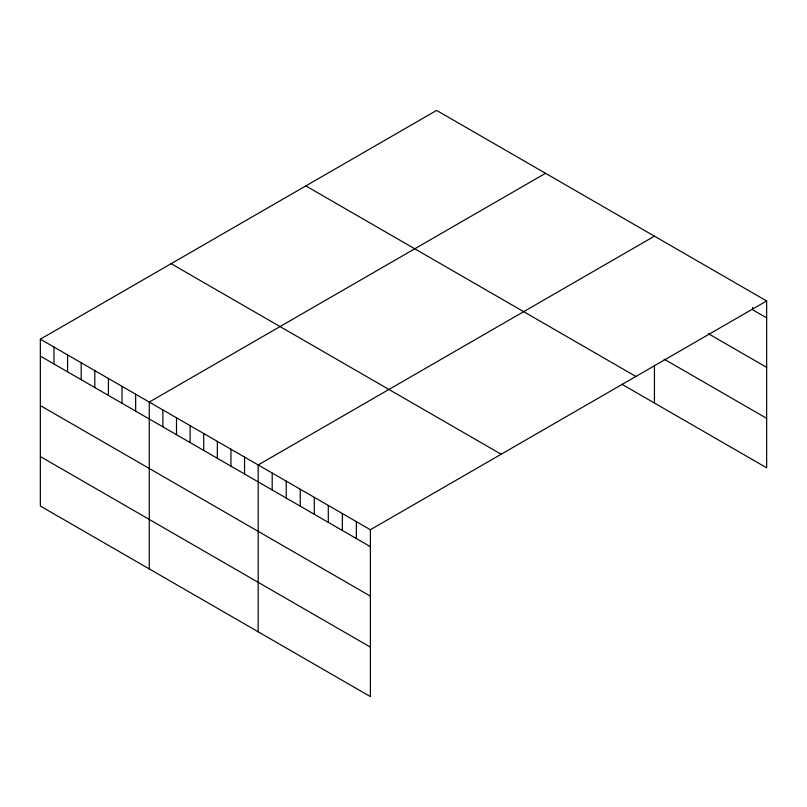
<?xml version="1.0" encoding="UTF-8"?>
<svg xmlns="http://www.w3.org/2000/svg" width="807" height="807" viewBox="0 0 807 807"><rect width="100%" height="100%" fill="white"/><g stroke="black" fill="none" stroke-linecap="round" stroke-linejoin="round"><path stroke-width="1.21" d="M40.35 339.192L370.393 529.735L370.393 696.592L40.35 506.039L40.35 339.192L436.607 110.408L766.65 300.961L766.65 467.808L621.975 384.283M545.522 173.293L149.265 402.068L149.265 568.925M654.437 236.169L258.179 464.953L258.179 631.8M370.393 529.735L766.65 300.961M766.65 317.887L752.618 309.787L752.618 307.366M708.385 333.725L766.65 367.356M664.151 359.155L766.65 418.339M305.843 185.913L635.886 376.455M171.114 263.687L501.157 454.24M40.35 356.109L370.393 546.662M40.35 405.588L370.393 596.141M40.35 456.56L370.393 647.113M654.437 365.329L654.437 403.026M356.361 521.635L356.361 538.562M342.339 513.545L342.339 530.461M328.308 505.444L328.308 522.361M314.286 497.344L314.286 514.271M300.254 489.244L300.254 506.171M286.233 481.143L286.233 498.07M272.201 473.053L272.201 489.97M244.561 457.095L244.561 474.012M230.953 449.227L230.953 466.153M217.335 441.368L217.335 458.295M203.717 433.51L203.717 450.437M190.109 425.652L190.109 442.579M176.491 417.794L176.491 434.711M162.883 409.926L162.883 426.853M135.647 394.209L135.647 411.136M122.039 386.351L122.039 403.278M108.42 378.493L108.42 395.41M94.802 370.625L94.802 387.552M81.194 362.767L81.194 379.693M67.576 354.909L67.576 371.835M53.968 347.05L53.968 363.977"/></g></svg>
